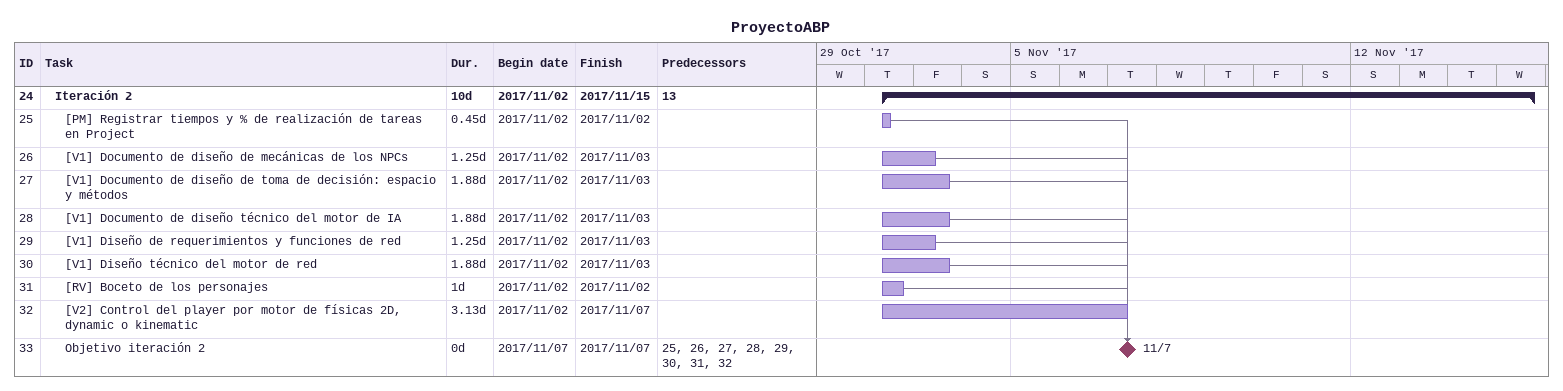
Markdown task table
ProyectoABP

| ID | Level | Task | Duration | Start | Finish | Predecessors |
|---|---|---|---|---|---|---|
| 24 | 2 | **Iteración 2** | 10d | 2017-11-02 | 2017-11-15 | 13 |
| 25 | 3 | [PM] Registrar tiempos y % de realización de tareas en Project | 0.45d | 2017-11-02 | 2017-11-02 |  |
| 26 | 3 | [V1] Documento de diseño de mecánicas de los NPCs | 1.25d | 2017-11-02 | 2017-11-03 |  |
| 27 | 3 | [V1] Documento de diseño de toma de decisión: espacio y métodos | 1.88d | 2017-11-02 | 2017-11-03 |  |
| 28 | 3 | [V1] Documento de diseño técnico del motor de IA | 1.88d | 2017-11-02 | 2017-11-03 |  |
| 29 | 3 | [V1] Diseño de requerimientos y funciones de red | 1.25d | 2017-11-02 | 2017-11-03 |  |
| 30 | 3 | [V1] Diseño técnico del motor de red | 1.88d | 2017-11-02 | 2017-11-03 |  |
| 31 | 3 | [RV] Boceto de los personajes | 1d | 2017-11-02 | 2017-11-02 |  |
| 32 | 3 | [V2] Control del player por motor de físicas 2D, dynamic o kinematic | 3.13d | 2017-11-02 | 2017-11-07 |  |
| 33 | 3 | Objetivo iteración 2 | 0d | 2017-11-07 | 2017-11-07 | 25, 26, 27, 28, 29, 30, 31, 32 |
